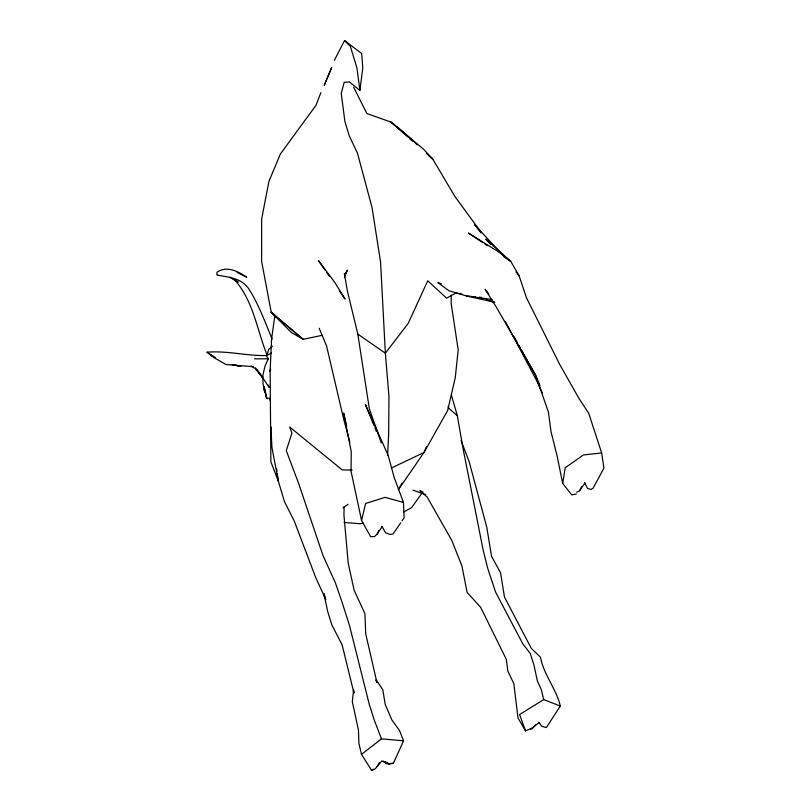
<?xml version="1.0" encoding="UTF-8"?>
<svg xmlns="http://www.w3.org/2000/svg" width="811" height="811" viewBox="0 0 811 811"><rect width="100%" height="100%" fill="white"/><g stroke="black" fill="none" stroke-linecap="round" stroke-linejoin="round"><path stroke-width="1.22" d="M451.2 295.143L451.18 303.598L458.195 349.845L455.285 377.47L447.652 410.508L423.981 452.518L398.404 489.641M264.011 387.171L263.98 390.649L265.714 392.321M216.963 274.706L217.013 272.202C226.837 265.43 238.079 271.31 246.656 277.23L237.096 272.395M344.107 506.774L343.945 515.076L348.203 563.148L354.123 590.226L364.93 613.704L365.71 633.776L376.902 682.386M387.577 455.275L388.651 434.159L388.976 396.66L385.357 353.19L380.572 262.075L372.026 207.474L357.479 153.259L349.227 135.782L344.878 121.417L341.249 93.397L344.168 82.357L349.328 81.891L359.891 90.426L362.791 67.992L361.706 53.556L344.563 40.55L334.325 60.369M274.878 315.256L271.594 339.039L270.124 371.326L270.884 461.885L278.355 481.247L284.438 501.563L294.281 521.108L315.712 577.533L325.84 599.633M576.307 494.031L571.704 494.882L562.692 483.447L565.206 467.744L583.403 454.971L601.65 452.954L603.931 468.109L593.115 488.192L591.006 489.489L587.549 488.425L584.559 482.545M382.042 526.836L377.186 534.003L374.52 536.578L370.657 536.7L361.564 520.469L365.619 503.479L385.073 497.356L403.472 502.465L404.131 517.803L402.074 520.814M320.913 92.586L315.986 105.318L280.424 153.938L268.948 181.279L261.649 219.071L261.629 261.395L271.239 312.336L291.504 332.601L303.152 339.312L322.22 335.318M344.493 277.027L347.382 270.195L344.888 274.605M426.434 446.81L423.981 452.518L391.328 468.038M253.356 366.724L225.884 364.484L214.53 357.935L207.069 352.187C226.979 350.555 246.422 355.948 266.201 355.553L268.299 358.786L265.055 365.943L262.429 377.308L254.999 368.316L251.086 366.065M383.289 761.184L386.016 763.597L389.544 764.134L393.406 763.263L403.574 740.818L399.499 730.498L391.845 719.904L385.225 704.475L382.792 689.644L376.01 679.821L376.578 682.01M377.186 534.003L378.727 530.729M576.662 492.287L579.632 490.736L581.599 486.661M398.292 489.56L402.205 483.123M376.983 766.608L379.548 762.593M461.104 440.637L469.133 461.611L486.793 527.302L491.537 556.234L500.549 572.779L504.483 597.099L531.317 648.384L540.511 657.245C543.755 674.955 556.295 688.823 560.32 706.026L546.34 727.579L541.687 726.24L538.899 722.266M400.695 522.821L393.132 533.861L390.03 534.5L385.458 532.675L381.9 526.319M579.632 490.736L584.883 483.072M421.963 493.139L411.664 507.554L403.969 511.903M535.321 724.862L533.162 727.558L525.558 730.873L517.996 717.988L513.829 683.643L507.818 670.981L506.348 659.404L480.659 607.327L467.116 592.395L461.935 565.977L451.727 540.258L427.204 497.153L419.905 490.564L423.149 492.145M272.395 346.115L268.603 349.46L267.093 355.096C257.016 330.128 253.569 301.641 235.352 280.677M530.647 729.545L539.102 722.469M385.509 761.853L389.544 764.134L381.88 760.921L375.098 768.97L371.651 770.45L361.513 754.392L381.464 738.851L403.574 740.818M371.651 770.45L373.425 769.173M343.002 507.848L348.071 504.28M560.32 706.026L543.684 699.609L519.577 714.532L525.558 730.873M266.201 355.553L271.472 353.069M363.592 523.217L360.054 523.713L344.087 522.466M390.943 763.374L393.406 763.263M254.583 358.857L268.299 358.786M352.136 469.985L342.222 469.924L289.679 427.002L291.919 433.044L286.293 450.683L298.641 483.437L322.95 555.403L335.409 582.866L341.634 600.87L349.45 625.322L369.208 704.13L374.226 719.986L381.464 738.851M475.499 296.846L466.832 296.076L448.777 290.652L437.818 282.573L441.356 283.87M479.22 297.181L481.704 297.394M492.084 299.482L466.832 296.076L494.72 302.28L486.326 299.756M462.108 294.15L456.015 293.024L446.577 298.134L427.732 280.788L408.217 323.336L385.357 353.19L357.631 333.99M232.301 364.585L239.357 366.106M232.402 364.615L240.786 366.43M413.103 490.189L425.805 494.68M217.328 275.142C229.868 277.392 243.422 278.214 250.335 291.423C259.408 306.376 265.4 322.9 272.111 338.998M210.607 355.076L212.877 356.242M211.144 355.238L215.462 357.55M230.608 277.605L238.272 282.147L230.101 277.169M482.9 242.722L468.454 233.061L498.552 251.866L510.768 261.375L519.091 275.781L526.451 297.728L559.631 364.311L578.942 398.404L588.735 413.326L601.65 452.954M484.968 244.111L487.026 245.49M503.55 256.54L510.768 261.375L485.789 239.073L490.787 244.577M207.069 352.187L213.151 356.374M543.684 699.609L541.393 689.847L537.358 680.895L533.973 665.152L530.303 653.565L522.75 643.741L495.562 592.04L487.614 568.004L483.123 549.909L463.142 449.041L457.303 415.668L449.345 408.805L448.027 406.757M407.74 136.917L391.054 122.116L366.825 113.52L353.708 87.294M409.596 138.569L412.383 141.033M429.07 155.844L432.78 159.138L454.951 196.536L481.318 232.666M417.32 144.855L403.675 132.254L391.054 122.116L423.585 149.224L432.78 159.138L426.414 153.259M344.563 40.55L350.393 46.409L356.992 68.215L359.891 90.426M517.428 273.946L519.091 275.781L515.999 271.827M488.83 294.008L485.12 289.314L496.129 306.791L535.524 375.077L539.964 385.418M503.641 256.033L474.81 224.89L480.974 232.798M255.506 367.89L259.753 373.648M257.067 369.897L262.429 377.308L258.719 372.188M325.018 270.043L318.581 260.716L334.791 282.421L345.04 299.046L339.322 290.764M326.448 272.111L329.307 276.257M261.872 376.517L269.191 387.435L268.461 385.053M264.427 388.905L266.961 398.718L266.12 397.309L264.305 386.776M514.083 336.697L517.763 343.276M518.989 345.466L520.206 347.666M521.432 349.855L535.524 375.077L548.368 411.937L551.034 431.685L557.066 455.802L562.692 483.447M505.354 321.48L536.618 380.602L542.346 392.919M273.996 314.303L275.527 317.547M319.199 328.252L326.569 346.003L343.763 419.551L349.896 442.208M373.962 425.542L365.447 404.669L388.155 455.356L394.247 477.699L403.472 502.465M374.905 427.863L376.324 431.34M325.596 598.325L323.903 593.652L327.756 611.747L331.952 625.149L342.1 644.765L353.941 693.152M381.241 442.897L369.36 408.835L357.742 333.645L347.341 290.855L344.361 273.348M451.453 395.16L457.303 415.668M266.961 398.718L263.007 383.917L262.886 376.547M361.513 754.392L358.878 743.281L358.482 730.265L352.319 701.606L353.586 690.181L354.052 692.452M346.743 426.292L343.631 413.002L351.254 451.747L351.041 471.252L361.564 520.469M271.219 429.323L270.884 426.85L271.928 447.317L278.355 481.247L277.332 473.827M276.652 468.88L276.997 471.353M270.57 368.924L270.124 371.326L270.58 368.873M331.608 67.587L324.278 85.287L331.608 67.587M303.152 339.312L271.239 312.336L303.152 339.312M270.225 400.005L268.938 397.948L270.235 400.066"/></g></svg>
